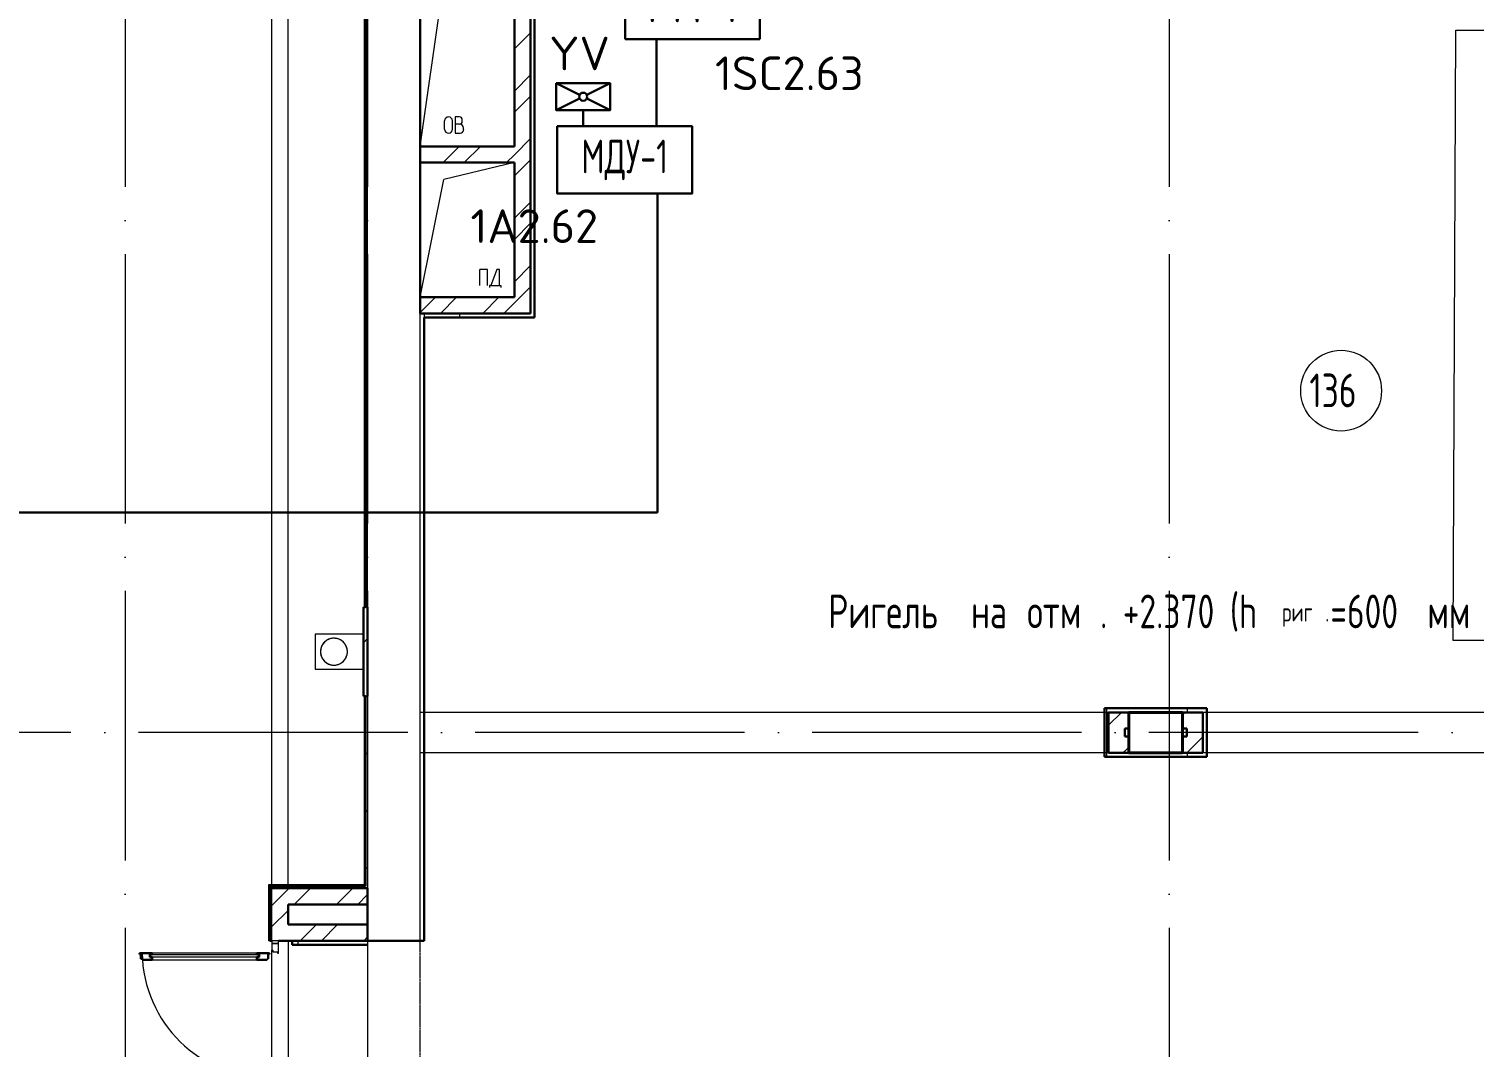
# Model space of a CAD drawing. Header units: millimetres. Extents: x -1073752 to 1436911, y -1379358 to 94781.
# Drawn here: x -1023531 to -1012804, y -878654 to -871098 of the extents above; entities that cross this region are included whole.
import ezdxf
from ezdxf.enums import TextEntityAlignment as Align

# ---------------------------------------------------------------- set-up
doc = ezdxf.new("R2010")
doc.units = ezdxf.units.MM
doc.set_wipeout_variables(frame=1)
for name, pattern in [('ADSK_Линия сетки', [25, 20, -2.5, 0, -2.5]), ('ADSK_Сверху', [450, 300, -150]), ('Сверху', [3.96875, 2.38125, -1.5875])]:
    doc.linetypes.add(name, pattern=pattern)
for name, color, linetype, lineweight in [('RC-Дымоудаление', 1, 'Continuous', 30), ('RC-Прочее_оборудование', 1, 'Continuous', 30), ('Аннотация', 7, 'Continuous', 18), ('Двери', 252, 'Continuous', 9), ('лс', 5, 'Continuous', 30), ('Марки помещений', 7, 'Continuous', 20), ('Несущие колонны', 7, 'Continuous', 18), ('Ограждение', 252, 'Continuous', 9), ('Оси', 252, 'Continuous', 9), ('Сантехника', 252, 'Continuous', 9), ('Стены внутренние', 7, 'Continuous', 18), ('Стены наружные', 7, 'Continuous', 18), ('Стены штриховка', 7, 'Continuous', 9), ('Узлы', 7, 'Continuous', 18)]:
    doc.layers.add(name, color=color, linetype=linetype, lineweight=lineweight)
doc.layers.add('RC-Позиционные_обозначения', color=7, linetype='Continuous')
doc.layers.add('RC-Таблицы', color=7, linetype='Continuous')
doc.layers.add('Двери открывание', color=7, linetype='Continuous', lineweight=9, true_color=0xc0c0c0)
doc.layers.add('Линии', color=7, linetype='Continuous', lineweight=9, true_color=0x00a600)
doc.styles.add('GOST Common_3', font='', dxfattribs={"height": 3.5})
doc.styles.add('GOST Common_5', font='', dxfattribs={"width": 0.9, "height": 2.5})
doc.styles.add('ISOCPEUR', font='isocpeur.ttf', dxfattribs={"height": 250})
doc.styles.add('RubezhCAD', font='isocpeur.ttf')
doc.styles.get("Standard").update_dxf_attribs({"font": 'arial.ttf'})
doc.styles.get('GOST Common_3').set_extended_font_data('GOST 2.304 type A')
doc.styles.get('GOST Common_5').set_extended_font_data('GOST 2.304 type A')
pattern_1 = [(0, (-32119.8, 96), (0, 600), []), (90, (-32119.8, 96), (-600, 4e-14), [])]

# ---------------------------------------------------------------- blocks, each defined once
blk = doc.blocks.new('1 этаж')
at = {"layer": 'Ограждение', "true_color": 0x636466}
h = blk.add_hatch(dxfattribs=at)
h.set_pattern_fill('FP_25', color=251, style=0, pattern_type=2)
h.set_pattern_definition(pattern_1)
h.paths.add_polyline_path([(-28621, 22086), (-28621, 26841), (-28631, 26831), (-28631, 22086)])
h = blk.add_hatch(dxfattribs=at)
h.set_pattern_fill('FP_26', color=251, style=0, pattern_type=2)
h.set_pattern_definition(pattern_1)
h.paths.add_polyline_path([(-28621, 20016), (-28621, 21426), (-28631, 21426), (-28631, 20026)])
h = blk.add_hatch(dxfattribs=at)
h.set_pattern_fill('FP_26', color=251, style=0, pattern_type=2)
h.set_pattern_definition(pattern_1)
h.paths.add_polyline_path([(-28621, 20016), (-28631, 20026), (-29341, 20026), (-29331, 20016), (-29315, 20016)])
h = blk.add_hatch(dxfattribs=at)
h.set_pattern_fill('FP_25', color=251, style=0, pattern_type=2)
h.set_pattern_definition(pattern_1)
h.paths.add_polyline_path([(-29331, 19611), (-29331, 20016), (-29341, 20026), (-29341, 19611)])
at = {"color": 251, "lineweight": 18, "true_color": 0x636466}
for p, q in [((-28216, 25506), (-28041, 26731)), ((-28034, 25633), (-28034, 25696)), ((-27976, 25633), (-27976, 25696)), ((-27926, 25725), (-27956, 25725)), ((-27956, 25725), (-27956, 25605)), ((-27923, 25671), (-27956, 25671)), ((-27903, 25691), (-27903, 25701)), ((-27893, 25631), (-27893, 25641)), ((-27956, 25605), (-27919, 25605)), ((-27516, 25386), (-28041, 25261)), ((-28216, 24386), (-28041, 25261)), ((-27715, 24593), (-27773, 24593)), ((-27773, 24473), (-27773, 24593)), ((-27715, 24473), (-27715, 24593)), ((-27646, 24593), (-27690, 24473)), ((-27627, 24593), (-27646, 24593)), ((-27627, 24473), (-27627, 24593)), ((-27700, 24473), (-27700, 24458)), ((-27690, 24473), (-27700, 24473)), ((-27690, 24473), (-27627, 24473)), ((-27627, 24473), (-27617, 24473)), ((-27617, 24473), (-27617, 24458))]:
    blk.add_line(p, q, dxfattribs=at)
for centre, radius, start, end in [((-28005, 25696), 28.7, 0, 180), ((-27926, 25701), 23.3, 0, 90), ((-27923, 25691), 20, 270, 0), ((-27923, 25641), 30, 0, 90), ((-28005, 25633), 28.7, 180, 0), ((-27919, 25631), 26.7, 270, 0)]:
    blk.add_arc(centre, radius, start, end, dxfattribs=at)
at = {"layer": 'Двери', "color": 251, "true_color": 0x636466}
for p, q in [((-29266, 19611), (-29316, 19611)), ((-29316, 19611), (-29316, 19591)), ((-29316, 19591), (-29266, 19591)), ((-29266, 19591), (-29316, 19591)), ((-29316, 19591), (-29316, 19542)), ((-29316, 19542), (-29308, 19542)), ((-29308, 19542), (-29308, 19528)), ((-29308, 19528), (-29274, 19528)), ((-29274, 19528), (-29274, 19519)), ((-29266, 19591), (-29266, 19611)), ((-29266, 19519), (-29266, 19591)), ((-30222, 19510), (-29410, 19510)), ((-30222, 19489), (-30222, 19510)), ((-29410, 19489), (-30222, 19489)), ((-29428, 19519), (-30204, 19519)), ((-30204, 19469), (-29428, 19469)), ((-29410, 19510), (-29410, 19489)), ((-29274, 19519), (-29266, 19519))]:
    blk.add_line(p, q, dxfattribs=at)
at = {"layer": 'Двери', "color": 251, "lineweight": 30, "true_color": 0x636466}
for p, q in [((-30204, 19519), (-30298, 19519)), ((-30298, 19519), (-30298, 19511)), ((-30298, 19511), (-30289, 19511)), ((-30289, 19511), (-30289, 19477)), ((-30289, 19477), (-30280, 19477)), ((-30280, 19477), (-30280, 19469)), ((-30280, 19469), (-30204, 19469)), ((-30222, 19510), (-30204, 19510)), ((-30222, 19489), (-30222, 19510)), ((-30204, 19489), (-30222, 19489)), ((-30204, 19510), (-30204, 19519)), ((-30204, 19469), (-30204, 19489)), ((-29334, 19519), (-29428, 19519)), ((-29428, 19510), (-29428, 19519)), ((-29410, 19510), (-29428, 19510)), ((-29428, 19489), (-29410, 19489)), ((-29428, 19469), (-29428, 19489)), ((-29428, 19469), (-29352, 19469)), ((-29410, 19489), (-29410, 19510)), ((-29352, 19469), (-29352, 19477)), ((-29352, 19477), (-29343, 19477)), ((-29343, 19477), (-29343, 19511)), ((-29343, 19511), (-29334, 19511)), ((-29334, 19511), (-29334, 19519))]:
    blk.add_line(p, q, dxfattribs=at)
at = {"layer": 'Двери открывание', "color": 251, "true_color": 0x636466}
blk.add_arc((-29334, 19537), 946, 181.0903, 270, dxfattribs=at)
at = {"layer": 'Линии', "color": 251, "linetype": 'ADSK_Сверху', "ltscale": 100, "true_color": 0x636466}
for p, q in [((-29316, 20001), (-29316, 26856)), ((-29196, 20001), (-29196, 26856)), ((-7751, 21306), (-28216, 21306)), ((-7751, 21006), (-28216, 21006))]:
    blk.add_line(p, q, dxfattribs=at)
at = {"layer": 'Марки помещений', "color": 251, "true_color": 0x636466}
blk.add_circle((-21380, 23693), 300, dxfattribs=at)
at = {"layer": 'Несущие колонны', "color": 251, "lineweight": 40, "true_color": 0x636466}
for p, q in [((-22956, 21306), (-22556, 21306)), ((-22956, 21006), (-22956, 21306)), ((-22556, 21306), (-22956, 21306)), ((-22956, 21306), (-22956, 21006)), ((-22556, 21306), (-22556, 21006)), ((-22556, 21006), (-22556, 21306)), ((-22556, 21006), (-22956, 21006)), ((-22956, 21006), (-22556, 21006))]:
    blk.add_line(p, q, dxfattribs=at)
at = {"layer": 'Ограждение', "color": 251, "true_color": 0x636466}
for p, q in [((-28631, 26831), (-28631, 22086)), ((-28631, 21426), (-28631, 20026)), ((-28631, 20026), (-29341, 20026)), ((-29341, 20026), (-29331, 20016)), ((-29341, 20026), (-29341, 19611)), ((-28631, 20026), (-28621, 20016)), ((-29331, 19611), (-29341, 19611))]:
    blk.add_line(p, q, dxfattribs=at)
at = {"layer": 'Оси', "color": 251, "linetype": 'ADSK_Линия сетки', "ltscale": 100, "true_color": 0x636466}
for p, q in [((-30406, 32207), (-30406, -33770)), ((-28606, 32207), (-28606, -33770)), ((-22656, 32207), (-22656, -32500)), ((-806, 21156), (-72528, 21156))]:
    blk.add_line(p, q, dxfattribs=at)
at = {"layer": 'Сантехника', "color": 251, "true_color": 0x636466}
for p, q in [((-28636, 21886), (-28996, 21886)), ((-28996, 21886), (-28996, 21626)), ((-28996, 21626), (-28636, 21626))]:
    blk.add_line(p, q, dxfattribs=at)
at = {"layer": 'Сантехника', "color": 251, "true_color": 0x636466, "flags": 128}
for points in [[(-28756, 21756), (-28756, 21760), (-28756, 21764), (-28757, 21768), (-28757, 21772), (-28758, 21776), (-28759, 21780), (-28760, 21784), (-28761, 21788), (-28762, 21791), (-28764, 21795), (-28765, 21799), (-28767, 21802), (-28769, 21806), (-28771, 21809), (-28773, 21813), (-28776, 21816), (-28778, 21819), (-28781, 21822), (-28783, 21825), (-28786, 21828), (-28789, 21831), (-28792, 21833), (-28795, 21836), (-28798, 21838), (-28802, 21840), (-28805, 21843), (-28809, 21844), (-28812, 21846), (-28816, 21848), (-28820, 21849), (-28823, 21851), (-28827, 21852), (-28831, 21853), (-28835, 21854), (-28839, 21855), (-28843, 21855), (-28847, 21856), (-28851, 21856), (-28855, 21856), (-28859, 21856), (-28863, 21856), (-28867, 21856), (-28871, 21855), (-28875, 21854), (-28879, 21854), (-28882, 21853), (-28886, 21852), (-28890, 21850), (-28894, 21849), (-28897, 21847), (-28901, 21845), (-28905, 21844), (-28908, 21842), (-28911, 21839), (-28915, 21837), (-28918, 21835), (-28921, 21832), (-28924, 21829), (-28927, 21827), (-28930, 21824), (-28932, 21821), (-28935, 21818), (-28937, 21815), (-28939, 21811), (-28941, 21808), (-28943, 21804), (-28945, 21801), (-28947, 21797), (-28949, 21794), (-28950, 21790), (-28951, 21786), (-28952, 21782), (-28953, 21778), (-28954, 21774), (-28955, 21770), (-28955, 21766), (-28956, 21762), (-28956, 21758), (-28956, 21756)], [(-28956, 21756), (-28956, 21752), (-28955, 21748), (-28955, 21744), (-28955, 21740), (-28954, 21736), (-28953, 21732), (-28952, 21729), (-28951, 21725), (-28949, 21721), (-28948, 21717), (-28946, 21714), (-28945, 21710), (-28943, 21707), (-28941, 21703), (-28938, 21700), (-28936, 21697), (-28934, 21693), (-28931, 21690), (-28928, 21687), (-28925, 21685), (-28923, 21682), (-28920, 21679), (-28916, 21677), (-28913, 21674), (-28910, 21672), (-28906, 21670), (-28903, 21668), (-28899, 21666), (-28896, 21665), (-28892, 21663), (-28888, 21662), (-28884, 21660), (-28881, 21659), (-28877, 21658), (-28873, 21658), (-28869, 21657), (-28865, 21657), (-28861, 21656), (-28857, 21656), (-28853, 21656), (-28849, 21657), (-28845, 21657), (-28841, 21657), (-28837, 21658), (-28833, 21659), (-28829, 21660), (-28825, 21661), (-28822, 21662), (-28818, 21664), (-28814, 21665), (-28811, 21667), (-28807, 21669), (-28804, 21671), (-28800, 21673), (-28797, 21675), (-28794, 21678), (-28791, 21680), (-28788, 21683), (-28785, 21686), (-28782, 21689), (-28779, 21692), (-28777, 21695), (-28775, 21698), (-28772, 21701), (-28770, 21705), (-28768, 21708), (-28766, 21712), (-28765, 21715), (-28763, 21719), (-28762, 21723), (-28760, 21727), (-28759, 21730), (-28758, 21734), (-28757, 21738), (-28757, 21742), (-28756, 21746), (-28756, 21750), (-28756, 21754), (-28756, 21756)]]:
    blk.add_lwpolyline(points, dxfattribs=at)
at = {"layer": 'Сантехника', "color": 251, "true_color": 0x636466}
for start, end in [(0, 180), (180, 0)]:
    blk.add_arc((-28856, 21756), 100, start, end, dxfattribs=at)
at = {"layer": 'Стены внутренние', "color": 251, "lineweight": 30, "true_color": 0x636466}
for p, q in [((-28216, 25506), (-28216, 26856)), ((-28216, 24386), (-28216, 25386)), ((-28606, 22086), (-28606, 21426)), ((-28606, 19881), (-28606, 19731))]:
    blk.add_line(p, q, dxfattribs=at)
at = {"layer": 'Стены внутренние', "color": 251, "true_color": 0x636466}
for p, q in [((-28216, 19611), (-28216, 24266)), ((-28606, 21426), (-28606, 20001))]:
    blk.add_line(p, q, dxfattribs=at)
at = {"layer": 'Стены наружные', "color": 251, "lineweight": 30, "true_color": 0x636466}
for p, q in [((-28621, 26841), (-28621, 22086)), ((-27516, 26856), (-27516, 25506)), ((-27396, 24266), (-27396, 26676)), ((-27366, 24236), (-27366, 26676)), ((-27516, 25506), (-28216, 25506)), ((-28216, 25506), (-28216, 25386)), ((-28216, 25386), (-27516, 25386)), ((-27516, 25386), (-27516, 24386)), ((-27516, 24386), (-28216, 24386)), ((-28216, 24386), (-28216, 24266)), ((-27396, 24266), (-28216, 24266)), ((-28186, 19611), (-28186, 24236)), ((-28186, 24236), (-27366, 24236)), ((-28636, 22086), (-28636, 21426)), ((-28621, 22086), (-28636, 22086)), ((-28636, 21426), (-28621, 21426)), ((-28621, 21426), (-28621, 20016)), ((-22376, 21336), (-23136, 21336)), ((-23136, 21336), (-23136, 20976)), ((-22406, 21306), (-23106, 21306)), ((-23106, 21306), (-23106, 21006)), ((-22956, 21186), (-22956, 21306)), ((-22556, 21306), (-22556, 21186)), ((-22406, 21006), (-22406, 21306)), ((-22376, 20976), (-22376, 21336)), ((-22986, 21186), (-22956, 21186)), ((-22986, 21126), (-22986, 21186)), ((-22556, 21186), (-22526, 21186)), ((-22526, 21186), (-22526, 21126)), ((-22956, 21126), (-22986, 21126)), ((-22956, 21006), (-22956, 21126)), ((-22526, 21126), (-22556, 21126)), ((-22556, 21126), (-22556, 21006)), ((-23136, 20976), (-22376, 20976)), ((-23106, 21006), (-22406, 21006)), ((-29331, 20016), (-29331, 19611)), ((-28621, 20016), (-29331, 20016)), ((-28606, 20001), (-29316, 20001)), ((-28606, 19881), (-28606, 20001)), ((-29196, 19731), (-29196, 19881)), ((-29196, 19881), (-28606, 19881)), ((-28606, 19731), (-29196, 19731)), ((-28606, 19611), (-28606, 19731)), ((-29331, 19611), (-29316, 19611)), ((-28606, 19611), (-29266, 19611)), ((-29166, 19611), (-29166, 19581)), ((-29166, 19581), (-28606, 19581)), ((-28216, 19611), (-28186, 19611))]:
    blk.add_line(p, q, dxfattribs=at)
at = {"layer": 'Стены наружные', "color": 251, "true_color": 0x636466}
for p, q in [((-28606, 22086), (-28606, 26856)), ((-29316, 17980), (-29316, 19542)), ((-29196, 19611), (-29196, 17911))]:
    blk.add_line(p, q, dxfattribs=at)
at = {"layer": 'Стены наружные', "color": 251, "linetype": 'Continuous', "lineweight": 9, "true_color": 0x636466}
for p, q in [((-27516, 26230), (-27396, 26350)), ((-28621, 26081), (-28606, 26096)), ((-27516, 25916), (-27396, 26036)), ((-27516, 25759), (-27396, 25879)), ((-28621, 25657), (-28606, 25672)), ((-27516, 25444), (-27396, 25564)), ((-28045, 25386), (-27925, 25506)), ((-27888, 25386), (-27768, 25506)), ((-27574, 25386), (-27516, 25444)), ((-27516, 25287), (-27396, 25407)), ((-28621, 25232), (-28606, 25247)), ((-27516, 24973), (-27396, 25093)), ((-27516, 24816), (-27396, 24936)), ((-28621, 24808), (-28606, 24823)), ((-27516, 24501), (-27396, 24621)), ((-27474, 24386), (-27396, 24464)), ((-28621, 24384), (-28606, 24399)), ((-28216, 24273), (-28102, 24386)), ((-28065, 24266), (-27945, 24386)), ((-27751, 24266), (-27631, 24386)), ((-27594, 24266), (-27474, 24386)), ((-27920, 24236), (-27920, 24266)), ((-28621, 23960), (-28606, 23975)), ((-28621, 23535), (-28606, 23550)), ((-28621, 23111), (-28606, 23126)), ((-28621, 22687), (-28606, 22702)), ((-28621, 22263), (-28606, 22278)), ((-28636, 21823), (-28606, 21853)), ((-28621, 21414), (-28609, 21426)), ((-28609, 21426), (-28606, 21429)), ((-23120, 20976), (-23120, 21336)), ((-23106, 21211), (-23010, 21306)), ((-22556, 21289), (-22539, 21306)), ((-22520, 21306), (-22520, 21336)), ((-22986, 21017), (-22956, 21047)), ((-22525, 21006), (-22406, 21125)), ((-28621, 20990), (-28606, 21005)), ((-22996, 21006), (-22986, 21017)), ((-22520, 20976), (-22520, 21006)), ((-28621, 20566), (-28606, 20581)), ((-28621, 20141), (-28606, 20156)), ((-29316, 19873), (-29196, 19993)), ((-29196, 19993), (-29187, 20001)), ((-29185, 20001), (-29170, 20016)), ((-29150, 19881), (-29030, 20001)), ((-28836, 19881), (-28716, 20001)), ((-28761, 20001), (-28746, 20016)), ((-28679, 19881), (-28606, 19954)), ((-29331, 19856), (-29316, 19871)), ((-29316, 19716), (-29196, 19836)), ((-29106, 19611), (-28986, 19731)), ((-28949, 19611), (-28829, 19731)), ((-28634, 19611), (-28606, 19640)), ((-29120, 19581), (-29120, 19611))]:
    blk.add_line(p, q, dxfattribs=at)
at = {"layer": 'Стены штриховка', "color": 251, "true_color": 0x636466}
for p, q in [((-28186, 24266), (-28186, 24236)), ((-28621, 22086), (-28606, 22086)), ((-28606, 21426), (-28621, 21426)), ((-29316, 19611), (-29316, 20001))]:
    blk.add_line(p, q, dxfattribs=at)
at = {"layer": 'Узлы', "color": 251, "lineweight": 30, "true_color": 0x636466}
blk.add_line((-28216, 19611), (-28606, 19611), dxfattribs=at)
at = {"layer": 'Узлы', "color": 251, "linetype": 'Сверху', "lineweight": 9, "true_color": 0x636466}
for p, q in [((-28606, 19611), (-28606, 17881)), ((-28216, 17881), (-28216, 19611))]:
    blk.add_line(p, q, dxfattribs=at)
at = {"layer": 'Аннотация', "color": 251, "true_color": 0x636466, "width": 0.9}
for s, height, style, p in [('. +2.370 (h', 250, 'GOST Common_3', (-23169, 21930)), ('Ригель', 250, 'GOST Common_3', (-25187, 21930)), ('на', 250, 'GOST Common_3', (-24127, 21930)), ('отм', 250, 'GOST Common_3', (-23710, 21930)), ('=600', 250, 'GOST Common_3', (-21460, 21930)), ('мм', 250, 'GOST Common_3', (-20740, 21930)), ('риг', 138.8, 'GOST Common_5', (-21819, 21980)), ('.', 139, 'GOST Common_5', (-21498, 21980))]:
    blk.add_text(s, height=height, dxfattribs=dict(at, style=style)).set_placement(p)
at = {"layer": 'Марки помещений', "color": 251, "true_color": 0x636466, "style": 'GOST Common_3', "width": 0.9}
blk.add_text('136', height=250, dxfattribs=at).set_placement((-21615, 23570))
blk = doc.blocks.new('A$C122646C6')
at = {"color": 1, "lineweight": 30}
for points in [[(0, 200), (400, 200), (400, 0), (0, 0), (0, 200)], [(0, 200), (173, 113)], [(400, 200), (227, 113)], [(173, 87), (0, 0)], [(227, 87), (400, 0)]]:
    blk.add_lwpolyline(points, dxfattribs=at)
blk.add_circle((200, 100), 30, dxfattribs=at)
blk = doc.blocks.new('РМ1')
at = {"layer": 'RC-Прочее_оборудование'}
blk.add_point((0, 0), dxfattribs=at)
blk.add_attdef('PSTN', text='', height=2.5, dxfattribs=at).set_placement((5.72, 2.54), align=Align.BOTTOM_CENTER)
blk.add_wipeout([(5, 2.5), (5, -2.5), (-5, -2.5), (-5, 2.5)]).dxf.layer = 'RC-Прочее_оборудование'
blk.add_wipeout([(-5, -2.5), (-5, 2.5), (5, 2.5), (5, -2.5)]).dxf.layer = 'RC-Прочее_оборудование'
for p, q in [((-5, 2.5), (5, 2.5)), ((-5, -2.5), (-5, 2.5)), ((-5, 2.5), (-5, 2.5)), ((5, 2.5), (5, -2.5)), ((5, -2.5), (-5, -2.5))]:
    blk.add_line(p, q, dxfattribs=at)
at = {"layer": 'RC-Прочее_оборудование', "ltscale": 100, "style": 'ISOCPEUR', "width": 0.9}
blk.add_text('РМ-1', height=2.5, dxfattribs=at).set_placement((0, 0), align=Align.MIDDLE)
blk = doc.blocks.new('RC-UGO-MDU-01')
at = {"layer": 'RC-Дымоудаление'}
blk.add_point((0, 0), dxfattribs=at)
blk.add_attdef('PSTN', text='', height=2.5, dxfattribs=at).set_placement((5.82, 2.37), align=Align.BOTTOM_CENTER)
blk.add_wipeout([(5, 2.5), (5, -2.5), (-5, -2.5), (-5, 2.5)]).dxf.layer = 'RC-Дымоудаление'
blk.add_wipeout([(-5, -2.5), (-5, 2.5), (5, 2.5), (5, -2.5)]).dxf.layer = 'RC-Дымоудаление'
blk.add_lwpolyline([(-5, 2.5), (5, 2.5), (5, -2.5), (-5, -2.5), (-5, 2.5)], close=True, dxfattribs=at)
at = {"layer": 'RC-Дымоудаление', "ltscale": 100, "style": 'ISOCPEUR', "width": 0.7}
blk.add_text('МДУ-1', height=2.5, dxfattribs=at).set_placement((0, 0), align=Align.MIDDLE)

msp = doc.modelspace()

# ---------------------------------------------------------------- linework, layer by layer
at = {"layer": 'лс'}
for p, q in [((-1018872.5, -871173.4), (-1018872.5, -871820.1)), ((-1018864.9, -872154.9), (-1018864.9, -874686.7))]:
    msp.add_line(p, q, dxfattribs=at)
at = {"layer": 'лс', "color": 11}
msp.add_line((-1019416.7, -871700.9), (-1019416.7, -871820.1), dxfattribs=at)
at = {"layer": 'лс', "color": 5}
msp.add_line((-1018864.9, -874686.7), (-1028644.3, -874686.7), dxfattribs=at)
at = {"layer": 'лс', "color": 0, "lineweight": 20}
msp.add_lwpolyline([(-1012940.4, -871107), (-1008558.8, -871107), (-1008578.1, -875636.2), (-1012959.6, -875636.2)], close=True, dxfattribs=at)

# ---------------------------------------------------------------- block references
for name, p in [('1 этаж', (-992411.4, -897475.7)), ('A$C122646C6', (-1019616.7, -871700.9))]:
    msp.add_blockref(name, p)

# ---------------------------------------------------------------- texts
at = {"layer": 'RC-Таблицы', "linetype": 'Continuous', "lineweight": 40, "insert": (-1019444.2, -871279.7), "char_height": 250, "width": 2400, "attachment_point": 5, "style": 'RubezhCAD'}
msp.add_mtext('YV', dxfattribs=at)

# ---------------------------------------------------------------- next in the draw order: block references
ref = msp.add_blockref('РМ1', (-1018604.7, -870923.3), dxfattribs=dict(xscale=100, yscale=100, zscale=100))
ref.add_attrib('PSTN', '1SC2.63', dxfattribs={"layer": 'RC-Прочее_оборудование', "color": 0, "height": 250, "style": 'RubezhCAD'}).set_placement((-1017886.8, -871302.2), align=Align.TOP_CENTER)
at = {"layer": 'RC-Дымоудаление', "color": 4, "linetype": 'Continuous', "lineweight": 40, "ltscale": 15}
ref = msp.add_blockref('RC-UGO-MDU-01', (-1019109, -872069.8), dxfattribs=dict(at, xscale=100, yscale=100, zscale=100))
ref.add_attrib('PSTN', '1А2.62', dxfattribs={"layer": 'RC-Позиционные_обозначения', "height": 250, "style": 'RubezhCAD'}).set_placement((-1019780.1, -872761.3), align=Align.BOTTOM_CENTER)

doc.saveas('drawing.dxf')
